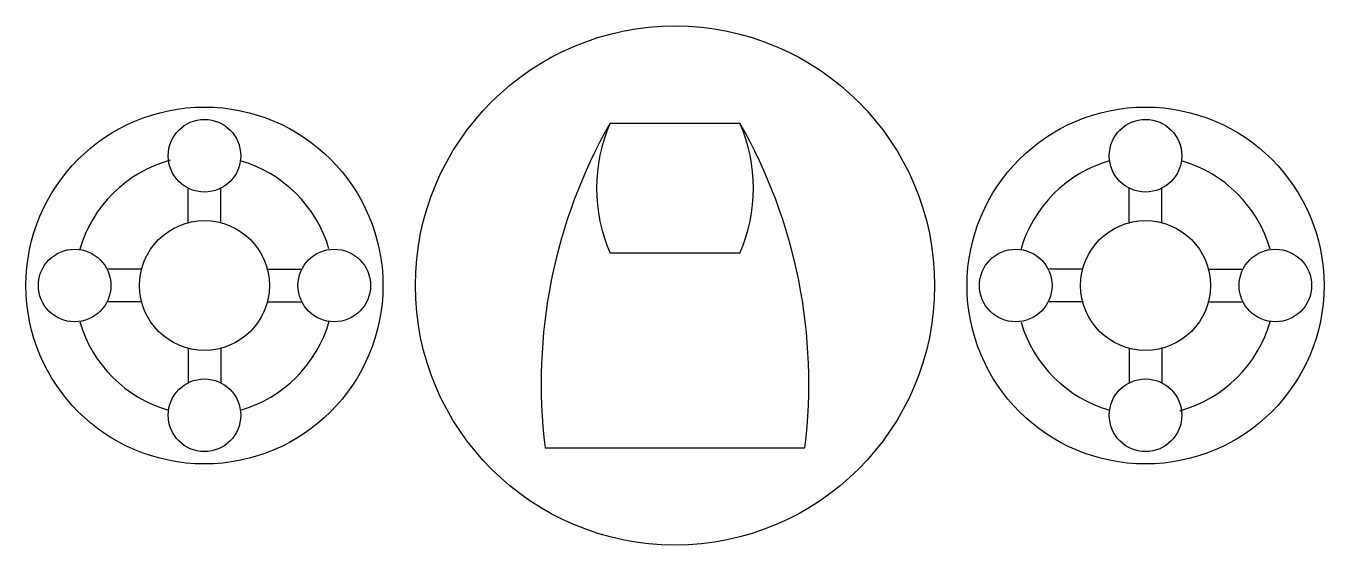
# Model space of a CAD drawing. Extents: x -5 to 5, y -2 to 2.
import ezdxf

# ---------------------------------------------------------------- set-up
doc = ezdxf.new("R2010")
doc.units = 0
doc.header["$MEASUREMENT"] = 0
doc.layers.get('0').update_dxf_attribs({"linetype": 'CONTINUOUS'})

msp = doc.modelspace()

# ---------------------------------------------------------------- linework, layer by layer
for p, q in [((-0.5, 1.25), (0.5, 1.25)), ((-3.75, 0.4789), (-3.75, 0.75)), ((-3.5, 0.482), (-3.5, 0.75)), ((3.5, 0.4789), (3.5, 0.75)), ((3.75, 0.482), (3.75, 0.75)), ((0.5, 0.25), (-0.5, 0.25)), ((-4.107, 0.125), (-4.375, 0.125)), ((-3.14613, 0.125), (-2.875, 0.125)), ((3.143, 0.125), (2.875, 0.125)), ((4.10387, 0.125), (4.375, 0.125)), ((-4.10388, -0.125), (-4.375, -0.125)), ((-3.143, -0.125), (-2.875, -0.125)), ((3.14612, -0.125), (2.875, -0.125)), ((4.107, -0.125), (4.375, -0.125)), ((-3.75, -0.4819), (-3.75, -0.75)), ((-3.5, -0.4788), (-3.5, -0.75)), ((3.5, -0.4819), (3.5, -0.75)), ((3.75, -0.4788), (3.75, -0.75)), ((-1, -1.25), (1, -1.25))]:
    msp.add_line(p, q)
for centre, radius in [((0, 0), 2), ((-3.625, 0), 1.375), ((3.625, 0), 1.375), ((-3.625, 1), 0.27951), ((3.625, 1), 0.27951), ((-3.625, 0), 0.5), ((3.625, 0), 0.5), ((-4.625, 0), 0.27951), ((-2.625, 0), 0.27951), ((2.625, 0), 0.27951), ((4.625, 0), 0.27951), ((-3.625, -1), 0.27951), ((3.625, -1), 0.27951)]:
    msp.add_circle(centre, radius)
for centre, radius, start, end in [((3, -0.75), 4.03113, 150.2551, 187.125), ((0.64129, 0.75), 1.24601, 156.3417, 203.6583), ((-0.64129, 0.75), 1.24601, 336.3417, 23.65835), ((-3, -0.75), 4.03113, 352.875, 29.74488), ((-3.625, 0), 1, 105.2407, 164.2093), ((-3.625, 0), 1, 16.44125, 74.07887), ((3.625, 0), 1, 106.12, 164.0884), ((3.625, 0), 1, 16.23422, 73.90469), ((-3.625, 0), 1, 196.2342, 253.9047), ((-3.625, 0), 1, 286.12, 344.0884), ((3.625, 0), 1, 196.4413, 254.0789), ((3.625, 0), 1, 285.2407, 344.2093)]:
    msp.add_arc(centre, radius, start, end)

doc.saveas('drawing.dxf')
